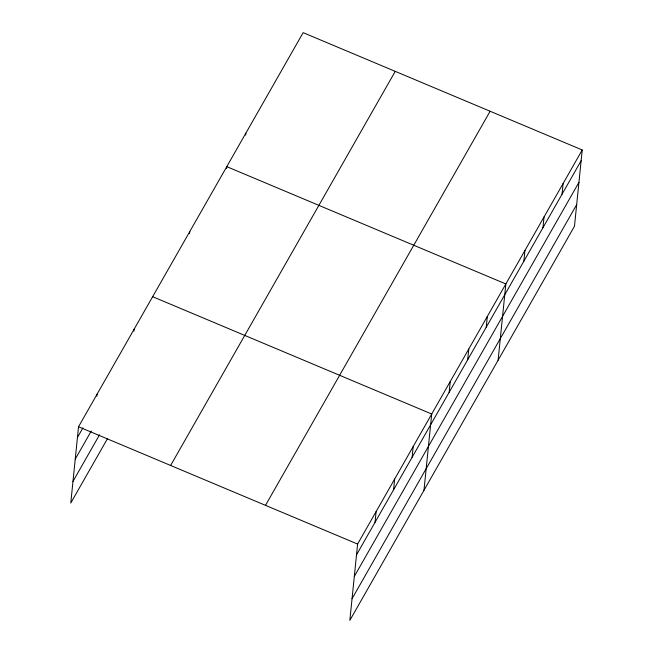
<?xml version="1.0" encoding="UTF-8"?>
<svg xmlns="http://www.w3.org/2000/svg" width="653" height="653" viewBox="0 0 653 653"><rect width="100%" height="100%" fill="white"/><g stroke="black" fill="none" stroke-linecap="round" stroke-linejoin="round"><path stroke-width="0.98" d="M582.223 149.97L357.599 544.063L349.853 620.35L574.477 226.248L582.223 149.97L303.147 32.65L78.523 426.752L70.777 503.03L107.337 438.889M96.856 396.191L97.052 394.232M133.922 331.169L134.118 329.21M189.517 233.627L189.713 231.668M226.575 168.605L226.779 166.646L505.855 283.957L498.1 360.244M245.675 135.106L245.871 133.147M375.034 522.318L376.128 511.552M393.571 489.807L394.665 479.041M412.1 457.296L413.194 446.521M423.977 490.297L431.723 414.01L152.647 296.699M449.166 392.265L450.26 381.499M467.695 359.754L468.789 348.988M486.224 327.243L487.318 316.476M523.853 261.233L524.947 250.458M542.945 227.734L544.039 216.959M562.037 194.235L563.131 183.46M77.429 437.518L82.939 427.854M75.234 459.141L91.265 431.021M72.973 481.416L99.517 434.841M170.621 465.467L395.245 71.365M265.502 505.349L490.134 111.255M356.505 554.838L581.129 160.736M354.31 576.452L578.933 182.358M352.049 598.728L576.672 204.634M78.523 426.752L357.599 544.063"/></g></svg>
